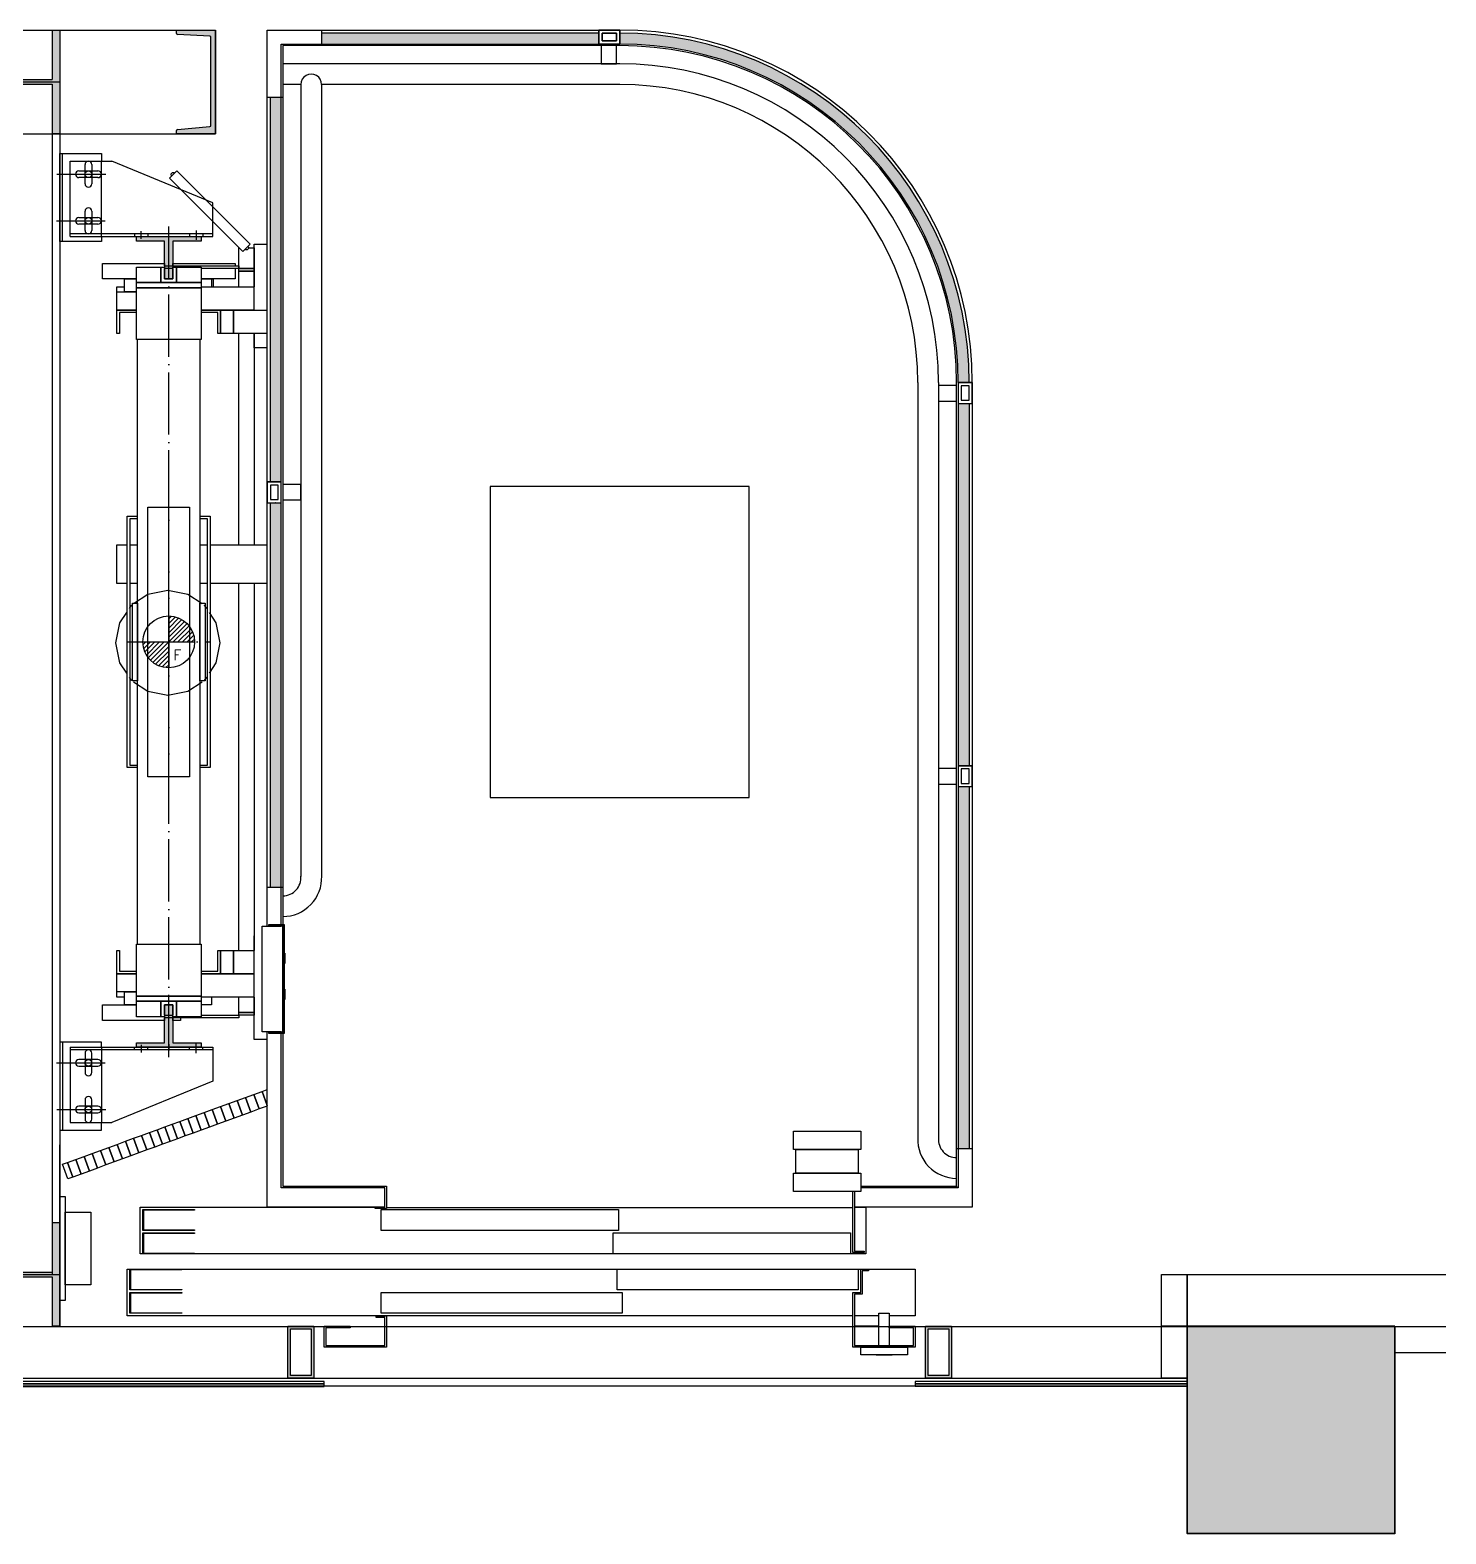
# Model space of a CAD drawing. Header units: millimetres. Extents: x 2944 to 8492, y 1597 to 4792.
# Drawn here: x 5760 to 8492, y 1597 to 4498 of the extents above; entities that cross this region are included whole.
import ezdxf

# ---------------------------------------------------------------- set-up
doc = ezdxf.new("R2010")
doc.units = ezdxf.units.MM
doc.linetypes.add('ACAD_ISO04W100', pattern=[30, 24, -3, 0, -3])
for name, color, linetype in [('axes', 40, 'Continuous'), ('hatch', 7, 'Continuous'), ('WALL', 7, 'Continuous')]:
    doc.layers.add(name, color=color, linetype=linetype)
doc.styles.add('LD', font='romans.shx')

msp = doc.modelspace()

# ---------------------------------------------------------------- hatches: boundary and pattern name
h = msp.add_hatch(color=0)
h.paths.add_polyline_path([(5392.9, 4491.6), (5392.9, 4498), (5317.9, 4498), (5317.9, 4298), (5392.9, 4298), (5392.9, 4304.4, 0.361597), (5391.2, 4306.5), (5328.3, 4312.3, -0.387672), (5326.4, 4314.4), (5326.4, 4484.2, -0.39905), (5328.4, 4486.3), (5391, 4489.5, 0.384042)])
h.paths.add_polyline_path([(6117.9, 4498), (6042.9, 4498), (6042.9, 4491.6, 0.384042), (6044.8, 4489.5), (6107.4, 4486.3, -0.39905), (6109.4, 4484.2), (6109.4, 4314.4, -0.387672), (6107.5, 4312.3), (6044.6, 4306.5, 0.361597), (6042.9, 4304.4), (6042.9, 4298), (6117.9, 4298)])
h = msp.add_hatch(color=0)
h.paths.add_polyline_path([(5632.9, 4393.5), (5802.9, 4393.5), (5802.9, 4298), (5817.9, 4298), (5817.9, 4398), (5617.9, 4398), (5617.9, 4298), (5632.9, 4298)])
h.paths.add_polyline_path([(5617.9, 4398), (5817.9, 4398), (5817.9, 4498), (5802.9, 4498), (5802.9, 4402.5), (5632.9, 4402.5), (5632.9, 4498), (5617.9, 4498)])
for points in [[(6857.9, 4471), (6857.9, 4492.1), (6322.9, 4492.1), (6322.9, 4471)], [(7572, 3818, 0.414214), (6897.9, 4492.1), (6897.9, 4471, -0.414214), (7550.9, 3818)], [(6244.9, 3626.4), (6244.9, 3958), (6244.9, 4368), (6223.8, 4368), (6223.8, 3626.4)], [(7572, 3079), (7572, 3778), (7550.9, 3778), (7550.9, 3079)], [(6244.9, 2845), (6244.9, 3586.4), (6223.8, 3586.4), (6223.8, 2845)], [(7572, 2340), (7572, 3039), (7550.9, 3039), (7550.9, 2340)]]:
    msp.add_hatch(color=0).paths.add_polyline_path(points)
h = msp.add_hatch(color=0)
h.paths.add_polyline_path([(6027.9, 4100), (5965.4, 4100), (5965.4, 4091), (6019.9, 4091), (6019.9, 4043), (6027.9, 4043)])
h.paths.add_polyline_path([(6027.9, 4100), (6027.9, 4093.9), (6027.9, 4043), (6035.9, 4043), (6035.9, 4091), (6090.4, 4091), (6090.4, 4100)])
h.paths.add_polyline_path([(6027.9, 4043), (6019.9, 4043), (6019.9, 4041), (6019.9, 4038), (6027.9, 4038)])
h.paths.add_polyline_path([(6035.9, 4041), (6035.9, 4043), (6027.9, 4043), (6027.9, 4038), (6035.9, 4038)])
h.paths.add_polyline_path([(6035.9, 4038), (6027.9, 4038), (6027.9, 4018), (6035.9, 4018)])
h.paths.add_polyline_path([(6027.9, 4038), (6019.9, 4038), (6019.9, 4018), (6027.9, 4018)])
h = msp.add_hatch(color=0)
h.paths.add_polyline_path([(6035.9, 2618), (6027.9, 2618), (6027.9, 2598), (6035.9, 2598)])
h.paths.add_polyline_path([(6027.9, 2618), (6019.9, 2618), (6019.9, 2598), (6027.9, 2598)])
h.paths.add_polyline_path([(6027.9, 2598), (6019.9, 2598), (6019.9, 2595), (6019.9, 2593), (6027.9, 2593)])
h.paths.add_polyline_path([(6035.9, 2595), (6035.9, 2598), (6027.9, 2598), (6027.9, 2593), (6035.9, 2593)])
h.paths.add_polyline_path([(6027.9, 2593), (6019.9, 2593), (6019.9, 2545), (5965.4, 2545), (5965.4, 2536), (6027.9, 2536), (6027.9, 2542.2)])
h.paths.add_polyline_path([(6035.9, 2593), (6027.9, 2593), (6027.9, 2536), (6090.4, 2536), (6090.4, 2545), (6035.9, 2545)])
h = msp.add_hatch(color=0)
h.paths.add_polyline_path([(5632.9, 2093.5), (5802.9, 2093.5), (5802.9, 1998), (5817.9, 1998), (5817.9, 2098), (5617.9, 2098), (5617.9, 1998), (5632.9, 1998)])
h.paths.add_polyline_path([(5617.9, 2098), (5817.9, 2098), (5817.9, 2198), (5802.9, 2198), (5802.9, 2102.5), (5632.9, 2102.5), (5632.9, 2198), (5617.9, 2198)])
h = msp.add_hatch(color=0)
h.paths.add_polyline_path([(6307.9, 1998), (6257.9, 1998), (6257.9, 1898), (6307.9, 1898)])
h.paths.add_polyline_path([(6262.9, 1993), (6302.9, 1993), (6302.9, 1903), (6262.9, 1903)], flags=16)
h = msp.add_hatch(color=0)
h.paths.add_polyline_path([(7537.9, 1998), (7487.9, 1998), (7487.9, 1898), (7537.9, 1898)])
h.paths.add_polyline_path([(7492.9, 1993), (7532.9, 1993), (7532.9, 1903), (7492.9, 1903)], flags=16)
at = {"layer": 'hatch', "linetype": 'Continuous', "lineweight": 20}
msp.add_hatch(color=254, dxfattribs=at).paths.add_polyline_path([(7993.1, 1597.5), (7993.1, 1997.5), (8393.1, 1997.5), (8393.1, 1597.5)])

# ---------------------------------------------------------------- linework, layer by layer
at = {"color": 0}
for p, q in [((5317.9, 4498), (6117.9, 4498)), ((5802.9, 4498), (5802.9, 4402.5)), ((5802.9, 4498), (5817.9, 4498)), ((5817.9, 4498), (5817.9, 4298)), ((6042.9, 4491.6), (6042.9, 4498)), ((6042.9, 4498), (6117.9, 4498)), ((6117.9, 4298), (6117.9, 4498)), ((6117.9, 4498), (6117.9, 4298)), ((6217.9, 3913), (6217.9, 4498)), ((6217.9, 4498), (6897.9, 4498)), ((6322.9, 4498), (6322.9, 4471)), ((6857.9, 4471), (6857.9, 4498)), ((6897.9, 4498), (6857.9, 4498)), ((6857.9, 4498), (6857.9, 4471)), ((6857.9, 4498), (6897.9, 4498)), ((6857.9, 4471), (6857.9, 4498)), ((6897.9, 4471), (6897.9, 4498)), ((6897.9, 4471), (6897.9, 4498)), ((6897.9, 4498), (6897.9, 4471)), ((6107.4, 4486.3), (6045, 4489.5)), ((6109.4, 4314.4), (6109.4, 4484.2)), ((6244.9, 3913), (6244.9, 4471)), ((6244.9, 4471), (6897.9, 4471)), ((6247.9, 4468), (6247.9, 3913)), ((6897.9, 4468), (6247.9, 4468)), ((6857.9, 4492.1), (6322.9, 4492.1)), ((6857.9, 4471), (6897.9, 4471)), ((6897.9, 4471), (6857.9, 4471)), ((6891.8, 4468), (6861.8, 4468)), ((6861.8, 4468), (6861.8, 4433)), ((6891.9, 4492), (6863.9, 4492)), ((6863.9, 4492), (6863.9, 4477)), ((6863.9, 4492), (6891.9, 4492)), ((6863.9, 4477), (6863.9, 4492)), ((6863.9, 4477), (6891.9, 4477)), ((6891.9, 4477), (6863.9, 4477)), ((6891.8, 4433), (6891.8, 4468)), ((6891.9, 4477), (6891.9, 4492)), ((6891.9, 4492), (6891.9, 4477)), ((6897.9, 4433), (6247.9, 4433)), ((6861.8, 4433), (6891.8, 4433)), ((5617.9, 4398), (5817.9, 4398)), ((5632.9, 4402.5), (5802.9, 4402.5)), ((5632.9, 4393.5), (5802.9, 4393.5)), ((5802.9, 4393.5), (5802.9, 4298)), ((6282.9, 4393), (6247.9, 4393)), ((6282.9, 4393), (6282.9, 2865.4)), ((6897.9, 4393), (6322.9, 4393)), ((6322.9, 4393), (6322.9, 2866.3)), ((6247.9, 4368), (6217.9, 4368)), ((6223.8, 4368), (6223.8, 3626.4)), ((5317.9, 4298), (6117.9, 4298)), ((5802.9, 4298), (5802.9, 2098)), ((5817.9, 4298), (5802.9, 4298)), ((5817.9, 4298), (5817.9, 1998)), ((6042.9, 4298), (6042.9, 4304.4)), ((6117.9, 4298), (6042.9, 4298)), ((6045, 4306.5), (6107.5, 4312.3)), ((5817.9, 4260), (5897.9, 4260)), ((5817.9, 4090), (5817.9, 4260)), ((5822.9, 4090), (5822.9, 4260)), ((5837.9, 4100), (5837.9, 4245)), ((5837.9, 4245), (5917.9, 4245)), ((5866.4, 4201.5), (5866.4, 4238.5)), ((5879.4, 4238.5), (5879.4, 4201.5)), ((5897.9, 4260), (5897.9, 4245)), ((5897.9, 4100), (5897.9, 4245)), ((6112.9, 4165), (5917.9, 4245)), ((5854.4, 4226.5), (5891.4, 4226.5)), ((5891.4, 4213.5), (5854.4, 4213.5)), ((6029.4, 4212.4), (6043.6, 4226.5)), ((6034.8, 4207), (6029.4, 4212.4)), ((6032.5, 4219.5), (6032.8, 4221)), ((6032.8, 4217.9), (6032.5, 4219.5)), ((6032.8, 4221), (6033.7, 4222.3)), ((6033.7, 4216.6), (6032.8, 4217.9)), ((6033.7, 4222.3), (6034.9, 4223.1)), ((6050.1, 4191.7), (6034.8, 4207)), ((6034.9, 4223.1), (6036.5, 4223.5)), ((6036.5, 4223.5), (6038, 4223.1)), ((6038, 4223.1), (6039.3, 4222.3)), ((6043.6, 4226.5), (6048.9, 4221.1)), ((6048.9, 4221.1), (6064.3, 4205.8)), ((6064.3, 4205.8), (6087.2, 4182.9)), ((6073.1, 4168.7), (6050.1, 4191.7)), ((6087.2, 4182.9), (6114.3, 4155.8)), ((5866.4, 4111.5), (5866.4, 4148.5)), ((5879.4, 4148.5), (5879.4, 4111.5)), ((6100.1, 4141.7), (6073.1, 4168.7)), ((6112.9, 4100), (6112.9, 4165)), ((6114.3, 4155.8), (6141.3, 4128.8)), ((5854.4, 4136.5), (5891.4, 4136.5)), ((5891.4, 4123.5), (5854.4, 4123.5)), ((6127.2, 4114.6), (6100.1, 4141.7)), ((6141.3, 4128.8), (6164.3, 4105.8)), ((5897.9, 4090), (5817.9, 4090)), ((6112.9, 4105), (5837.9, 4105)), ((5837.9, 4100), (6112.9, 4100)), ((5897.9, 4100), (5897.9, 4090)), ((5962.1, 4105), (5962.1, 4100)), ((5965.4, 4100), (6090.4, 4100)), ((5965.4, 4091), (5965.4, 4100)), ((6019.9, 4091), (5965.4, 4091)), ((5987.7, 4105), (5987.7, 4100)), ((6019.9, 4043), (6019.9, 4091)), ((6027.9, 4093.9), (6027.9, 4106.2)), ((6035.9, 4091), (6035.9, 4043)), ((6090.4, 4091), (6035.9, 4091)), ((6068.1, 4105), (6068.1, 4100)), ((6090.4, 4100), (6090.4, 4091)), ((6093.7, 4105), (6093.7, 4100)), ((6150.1, 4091.7), (6127.2, 4114.6)), ((6165.4, 4076.3), (6150.1, 4091.7)), ((6164.3, 4105.8), (6179.6, 4090.5)), ((6179.6, 4090.5), (6185, 4085.1)), ((6162.9, 4078), (6163.8, 4078)), ((6162.9, 4038), (6162.9, 4078)), ((6170.8, 4071), (6165.4, 4076.3)), ((6185, 4085.1), (6170.8, 4071)), ((6176.4, 4074.3), (6175.1, 4075.2)), ((6177.9, 4074), (6176.4, 4074.3)), ((6179.4, 4074.3), (6177.9, 4074)), ((6180.7, 4075.2), (6179.4, 4074.3)), ((6180.7, 4080.9), (6181.6, 4079.6)), ((6181.6, 4076.5), (6180.7, 4075.2)), ((6181.6, 4079.6), (6181.9, 4078)), ((6181.9, 4078), (6181.6, 4076.5)), ((6181.9, 4078), (6183.6, 4078)), ((6183.6, 4078), (6188.5, 4078)), ((6188.5, 4078), (6191.8, 4078)), ((6191.8, 4078), (6192.9, 4078)), ((6192.9, 3958), (6192.9, 4085)), ((6192.9, 4085), (6217.9, 4085)), ((6192.9, 4078), (6192.9, 4038)), ((5899.9, 4018), (5899.9, 4048)), ((5899.9, 4048), (5904.5, 4048)), ((5904.5, 4048), (5917.5, 4048)), ((5917.5, 4048), (5936.9, 4048)), ((5936.9, 4048), (5959.9, 4048)), ((5959.9, 4048), (5982.9, 4048)), ((5965.4, 4011), (5965.4, 4041)), ((5965.4, 4041), (6012.9, 4041)), ((5982.9, 4048), (6002.3, 4048)), ((6002.3, 4048), (6015.3, 4048)), ((6012.9, 4041), (6019.9, 4041)), ((6012.9, 4011), (6012.9, 4041)), ((6012.9, 4041), (6012.9, 4011)), ((6015.3, 4048), (6019.9, 4048)), ((6019.9, 4048), (6019.9, 4041)), ((6019.9, 4043), (6162.9, 4043)), ((6019.9, 4041), (6019.9, 4018)), ((6019.9, 4018), (6019.9, 4038)), ((6035.9, 4038), (6019.9, 4038)), ((6035.9, 4043), (6035.9, 4048)), ((6035.9, 4048), (6040.5, 4048)), ((6035.9, 4043), (6035.9, 4041)), ((6035.9, 4041), (6042.9, 4041)), ((6035.9, 4018), (6035.9, 4041)), ((6035.9, 4038), (6035.9, 4018)), ((6040.5, 4048), (6053.5, 4048)), ((6042.9, 4041), (6042.9, 4011)), ((6042.9, 4011), (6042.9, 4041)), ((6042.9, 4041), (6090.4, 4041)), ((6053.5, 4048), (6072.9, 4048)), ((6072.9, 4048), (6095.9, 4048)), ((6090.4, 4041), (6090.4, 4011)), ((6162.9, 4038), (6090.4, 4038)), ((6095.9, 4048), (6118.9, 4048)), ((6118.9, 4048), (6138.3, 4048)), ((6138.3, 4048), (6151.3, 4048)), ((6151.3, 4048), (6155.9, 4048)), ((6155.9, 4048), (6155.9, 4043)), ((6155.9, 4038), (6155.9, 4018)), ((6162.9, 4043), (6162.9, 4038)), ((6162.9, 4033), (6162.9, 4038)), ((6162.9, 4038), (6192.9, 4038)), ((6164, 4038), (6162.9, 4038)), ((6192.9, 4033), (6162.9, 4033)), ((6162.9, 4003), (6162.9, 4033)), ((6162.9, 4033), (6164, 4033)), ((6167.3, 4038), (6164, 4038)), ((6164, 4033), (6167.3, 4033)), ((6172.2, 4038), (6167.3, 4038)), ((6167.3, 4033), (6172.2, 4033)), ((6177.9, 4038), (6172.2, 4038)), ((6172.2, 4033), (6177.9, 4033)), ((6183.6, 4038), (6177.9, 4038)), ((6177.9, 4033), (6183.6, 4033)), ((6188.5, 4038), (6183.6, 4038)), ((6183.6, 4033), (6188.5, 4033)), ((6191.8, 4038), (6188.5, 4038)), ((6188.5, 4033), (6191.8, 4033)), ((6192.9, 4038), (6191.8, 4038)), ((6191.8, 4033), (6192.9, 4033)), ((6192.9, 4038), (6192.9, 4033)), ((6192.9, 4033), (6192.9, 4003)), ((5904.5, 4018), (5899.9, 4018)), ((5917.5, 4018), (5904.5, 4018)), ((5936.9, 4018), (5917.5, 4018)), ((5927.9, 3993), (5927.9, 4003)), ((5927.9, 4003), (5942.4, 4003)), ((5959.9, 4018), (5936.9, 4018)), ((5942.4, 3993), (5942.4, 4018)), ((5942.4, 4018), (5944.5, 4018)), ((5944.5, 4018), (5950.5, 4018)), ((5950.5, 4018), (5959.4, 4018)), ((5959.4, 4018), (5965.4, 4018)), ((5965.4, 4018), (5959.9, 4018)), ((6012.9, 4011), (5965.4, 4011)), ((5965.4, 4001), (5965.4, 4011)), ((5965.4, 4011), (6090.4, 4011)), ((6042.9, 4011), (6012.9, 4011)), ((6035.9, 4018), (6019.9, 4018)), ((6019.9, 4018), (6035.9, 4018)), ((6090.4, 4011), (6042.9, 4011)), ((6095.9, 4018), (6090.4, 4018)), ((6090.4, 4018), (6110.4, 4018)), ((6090.4, 4011), (6090.4, 4001)), ((6090.4, 4003), (6192.9, 4003)), ((6118.9, 4018), (6095.9, 4018)), ((6110.4, 4018), (6111.3, 4018)), ((6110.4, 4018), (6110.4, 4003)), ((6111.3, 4018), (6113.4, 4018)), ((6113.4, 4018), (6113.4, 4003)), ((6138.3, 4018), (6118.9, 4018)), ((6151.3, 4018), (6138.3, 4018)), ((6155.9, 4018), (6151.3, 4018)), ((5927.9, 3958), (5927.9, 3993)), ((5927.9, 3993), (5965.4, 3993)), ((5944.5, 3993), (5942.4, 3993)), ((5950.5, 3993), (5944.5, 3993)), ((5959.4, 3993), (5950.5, 3993)), ((5965.4, 3993), (5959.4, 3993)), ((6090.4, 4001), (5965.4, 4001)), ((5965.4, 3901), (5965.4, 4001)), ((5965.4, 4001), (6090.4, 4001)), ((6090.4, 4001), (6090.4, 3901)), ((5927.9, 3958), (5965.4, 3958)), ((5927.9, 3913), (5927.9, 3958)), ((5965.4, 3958), (5927.9, 3958)), ((5965.4, 3953), (5932.9, 3953)), ((5932.9, 3953), (5932.9, 3913)), ((6090.4, 3958), (6127.9, 3958)), ((6192.9, 3958), (6090.4, 3958)), ((6122.9, 3953), (6090.4, 3953)), ((6122.9, 3913), (6122.9, 3953)), ((6127.9, 3958), (6127.9, 3913)), ((6127.9, 3913), (6127.9, 3958)), ((6127.9, 3958), (6152.9, 3958)), ((6152.9, 3958), (6152.9, 3913)), ((6152.9, 3913), (6152.9, 3958)), ((6152.9, 3958), (6217.9, 3958)), ((6244.9, 2845), (6244.9, 3958)), ((5932.9, 3913), (5927.9, 3913)), ((6090.4, 3901), (5965.4, 3901)), ((5967.9, 2735), (5967.9, 3901)), ((6087.9, 3901), (6087.9, 2735)), ((6127.9, 3913), (6122.9, 3913)), ((6152.9, 3913), (6127.9, 3913)), ((6217.9, 3913), (6152.9, 3913)), ((6162.9, 3505.5), (6162.9, 3913)), ((6192.9, 3885), (6192.9, 3913)), ((6192.9, 3913), (6192.9, 3505.5)), ((6217.9, 2770), (6217.9, 3913)), ((6244.9, 2773), (6244.9, 3913)), ((6247.9, 3913), (6247.9, 2723)), ((6217.9, 3885), (6192.9, 3885)), ((7472.9, 3818), (7472.9, 2355.3)), ((7512.9, 3818), (7512.9, 2356.3)), ((7547.9, 3812.6), (7512.9, 3812.6)), ((7512.9, 3812.6), (7512.9, 3782.6)), ((7547.9, 2268), (7547.9, 3818)), ((7547.9, 3782.6), (7547.9, 3812.6)), ((7550.9, 3818), (7550.9, 2265)), ((7550.9, 3818), (7577.9, 3818)), ((7577.9, 3818), (7550.9, 3818)), ((7550.9, 3818), (7550.9, 3778)), ((7571.9, 3812), (7556.9, 3812)), ((7556.9, 3812), (7556.9, 3784)), ((7571.9, 3784), (7571.9, 3812)), ((7577.9, 3818), (7577.9, 2228)), ((7577.9, 3778), (7577.9, 3818)), ((7512.9, 3782.6), (7547.9, 3782.6)), ((7550.9, 3778), (7577.9, 3778)), ((7550.9, 3778), (7577.9, 3778)), ((7556.9, 3784), (7571.9, 3784)), ((7572, 3778), (7572, 3079)), ((6217.9, 3626.4), (6244.9, 3626.4)), ((6244.9, 3626.4), (6217.9, 3626.4)), ((6217.9, 3626.4), (6217.9, 3586.4)), ((6244.9, 3586.4), (6244.9, 3626.4)), ((6238.9, 3620.4), (6223.9, 3620.4)), ((6223.9, 3620.4), (6223.9, 3592.4)), ((6238.9, 3592.4), (6238.9, 3620.4)), ((6282.9, 3621.8), (6247.9, 3621.8)), ((6247.9, 3621.8), (6247.9, 3591.8)), ((6282.9, 3591.8), (6282.9, 3621.8)), ((6647.9, 3618), (6647.9, 3018)), ((7147.9, 3618), (6647.9, 3618)), ((7147.9, 3018), (7147.9, 3618)), ((5987.9, 3558.2), (5987.9, 3578)), ((5987.9, 3578), (6067.9, 3578)), ((6067.9, 3578), (6067.9, 3558.2)), ((6217.9, 3586.4), (6244.9, 3586.4)), ((6223.8, 3586.4), (6223.8, 2845)), ((6223.9, 3592.4), (6238.9, 3592.4)), ((6225.1, 3586.3), (6225, 3586.4)), ((6233.6, 3586.3), (6233.5, 3586.4)), ((6242, 3586.3), (6242, 3586.4)), ((6247.9, 3591.8), (6282.9, 3591.8)), ((5947.9, 3560.5), (5967.9, 3560.5)), ((5947.9, 3075.5), (5947.9, 3560.5)), ((5967.9, 3555.5), (5952.9, 3555.5)), ((5952.9, 3555.5), (5952.9, 3080.5)), ((5987.9, 3501.9), (5987.9, 3558.2)), ((6067.9, 3558.2), (6067.9, 3501.9)), ((6087.9, 3560.5), (6107.9, 3560.5)), ((6102.9, 3555.5), (6087.9, 3555.5)), ((6102.9, 3080.5), (6102.9, 3555.5)), ((6107.9, 3560.5), (6107.9, 3075.5)), ((5927.9, 3430.5), (5927.9, 3505.5)), ((5927.9, 3505.5), (5947.9, 3505.5)), ((5952.9, 3505.5), (5967.9, 3505.5)), ((5987.9, 3417.5), (5987.9, 3501.9)), ((6067.9, 3501.9), (6067.9, 3417.5)), ((6087.9, 3505.5), (6102.9, 3505.5)), ((6107.9, 3505.5), (6217.9, 3505.5)), ((5947.9, 3430.5), (5927.9, 3430.5)), ((5967.9, 3430.5), (5952.9, 3430.5)), ((6102.9, 3430.5), (6087.9, 3430.5)), ((6217.9, 3430.5), (6107.9, 3430.5)), ((6162.9, 2723), (6162.9, 3430.5)), ((6192.9, 3430.5), (6192.9, 2723)), ((5987.6, 3409.4), (5960.2, 3391.1)), ((6026.3, 3417.1), (5987.6, 3409.4)), ((5987.9, 3318), (5987.9, 3417.5)), ((6064.9, 3409.4), (6026.3, 3417.1)), ((6092.3, 3391.1), (6064.9, 3409.4)), ((6067.9, 3417.5), (6067.9, 3318)), ((5946.3, 3374.7), (5932.9, 3354.8)), ((5954.8, 3387.5), (5951.3, 3382.2)), ((5956.3, 3388.5), (5954.8, 3387.5)), ((5957.9, 3393), (5967.9, 3393)), ((5957.9, 3243), (5957.9, 3393)), ((5967.9, 3393), (5967.9, 3243)), ((6027.9, 3368), (6027.9, 3268)), ((6027.9, 3362.2), (6033.4, 3367.7)), ((6027.9, 3353.4), (6040.8, 3366.3)), ((6087.9, 3393), (6097.9, 3393)), ((6087.9, 3243), (6087.9, 3393)), ((6097.7, 3387.5), (6096.3, 3388.5)), ((6101.3, 3382.2), (6097.7, 3387.5)), ((6097.9, 3393), (6097.9, 3243)), ((6119.6, 3354.8), (6106.3, 3374.7)), ((5932.9, 3354.8), (5925.3, 3316.1)), ((6027.9, 3344.5), (6047.4, 3364.1)), ((6027.9, 3335.7), (6053.3, 3361.1)), ((6027.9, 3326.9), (6058.6, 3357.5)), ((6027.9, 3318), (6063.3, 3353.4)), ((6036.7, 3318), (6067.4, 3348.7)), ((6045.6, 3318), (6071, 3343.4)), ((6054.4, 3318), (6073.9, 3337.6)), ((6127.3, 3316.1), (6119.6, 3354.8)), ((5925.3, 3316.1), (5932.9, 3277.5)), ((5977.9, 3318), (6077.9, 3318)), ((5978.2, 3312.5), (5983.7, 3318)), ((5979.6, 3305.1), (5992.5, 3318)), ((5981.9, 3298.5), (6001.4, 3318)), ((5984.8, 3292.6), (6010.2, 3318)), ((5987.9, 3218.5), (5987.9, 3318)), ((5988.4, 3287.4), (6019.1, 3318)), ((5992.5, 3282.7), (6027.9, 3318)), ((5997.2, 3278.5), (6027.9, 3309.2)), ((6063.3, 3318), (6076.2, 3331)), ((6067.9, 3318), (6067.9, 3218.5)), ((6072.1, 3318), (6077.6, 3323.5)), ((6119.6, 3277.5), (6127.3, 3316.1)), ((6002.5, 3275), (6027.9, 3300.4)), ((6008.4, 3272), (6027.9, 3291.5)), ((6015, 3269.7), (6027.9, 3282.7)), ((5932.9, 3277.5), (5946.3, 3257.6)), ((5951.3, 3250.1), (5954.8, 3244.7)), ((6022.4, 3268.3), (6027.9, 3273.8)), ((6097.7, 3244.7), (6101.3, 3250.1)), ((6106.3, 3257.6), (6119.6, 3277.5)), ((5954.8, 3244.7), (5956.3, 3243.8)), ((5967.9, 3243), (5957.9, 3243)), ((5960.2, 3241.1), (5987.6, 3222.8)), ((5987.6, 3222.8), (6026.3, 3215.1)), ((6026.3, 3215.1), (6064.9, 3222.8)), ((6064.9, 3222.8), (6092.3, 3241.1)), ((6097.9, 3243), (6087.9, 3243)), ((6096.3, 3243.8), (6097.7, 3244.7)), ((5987.9, 3134.2), (5987.9, 3218.5)), ((6067.9, 3218.5), (6067.9, 3134.2)), ((5987.9, 3077.8), (5987.9, 3134.2)), ((6067.9, 3134.2), (6067.9, 3077.8)), ((5967.9, 3075.5), (5947.9, 3075.5)), ((5952.9, 3080.5), (5967.9, 3080.5)), ((5987.9, 3058), (5987.9, 3077.8)), ((6067.9, 3077.8), (6067.9, 3058)), ((6087.9, 3080.5), (6102.9, 3080.5)), ((6107.9, 3075.5), (6087.9, 3075.5)), ((7550.9, 3079), (7577.9, 3079)), ((7577.9, 3079), (7550.9, 3079)), ((7550.9, 3079), (7550.9, 3039)), ((7577.9, 3079), (7550.9, 3079)), ((7550.9, 3079), (7550.9, 3039)), ((7577.9, 3039), (7577.9, 3079)), ((7577.9, 3039), (7577.9, 3079)), ((6067.9, 3058), (5987.9, 3058)), ((7547.9, 3073.6), (7512.9, 3073.6)), ((7512.9, 3073.6), (7512.9, 3043.6)), ((7547.9, 3043.6), (7547.9, 3073.6)), ((7571.9, 3073), (7556.9, 3073)), ((7556.9, 3073), (7556.9, 3045)), ((7571.9, 3073), (7556.9, 3073)), ((7556.9, 3073), (7556.9, 3045)), ((7571.9, 3045), (7571.9, 3073)), ((7571.9, 3045), (7571.9, 3073)), ((6647.9, 3018), (7147.9, 3018)), ((7512.9, 3043.6), (7547.9, 3043.6)), ((7550.9, 3039), (7577.9, 3039)), ((7550.9, 3039), (7577.9, 3039)), ((7556.9, 3045), (7571.9, 3045)), ((7556.9, 3045), (7571.9, 3045)), ((7572, 3039), (7572, 2340)), ((6217.9, 2845), (6247.9, 2845)), ((6207.9, 2566), (6207.9, 2770)), ((6207.9, 2770), (6244.9, 2770)), ((6220.9, 2773), (6250.9, 2773)), ((6220.9, 2770), (6220.9, 2773)), ((6247.9, 2770), (6220.9, 2770)), ((6247.9, 2566), (6247.9, 2770)), ((6250.9, 2773), (6250.9, 2563)), ((6250.9, 2613), (6250.9, 2773)), ((5965.4, 2635), (5965.4, 2735)), ((5965.4, 2735), (6090.4, 2735)), ((6090.4, 2735), (6090.4, 2635)), ((6192.9, 2723), (6192.9, 2751)), ((5927.9, 2678), (5927.9, 2723)), ((5927.9, 2723), (5932.9, 2723)), ((5932.9, 2723), (5932.9, 2683)), ((6122.9, 2683), (6122.9, 2723)), ((6122.9, 2723), (6127.9, 2723)), ((6127.9, 2723), (6127.9, 2678)), ((6127.9, 2678), (6127.9, 2723)), ((6127.9, 2723), (6152.9, 2723)), ((6152.9, 2723), (6152.9, 2678)), ((6152.9, 2678), (6152.9, 2723)), ((6152.9, 2723), (6192.9, 2723)), ((6192.9, 2551), (6192.9, 2723)), ((6250.9, 2717.7), (6251.9, 2717.7)), ((6250.9, 2717.7), (6251.9, 2717.7)), ((6251.9, 2697.7), (6250.9, 2697.7)), ((6251.9, 2697.7), (6250.9, 2697.7)), ((6251.9, 2717.7), (6251.9, 2716.9)), ((6251.9, 2717.7), (6251.9, 2716.9)), ((6251.9, 2716.9), (6251.9, 2714.7)), ((6251.9, 2716.9), (6251.9, 2714.7)), ((6251.9, 2714.7), (6251.9, 2711.5)), ((6251.9, 2714.7), (6251.9, 2711.5)), ((6251.9, 2711.5), (6251.9, 2707.7)), ((6251.9, 2711.1), (6251.9, 2710.3)), ((6251.9, 2710.3), (6251.9, 2708.2)), ((6251.9, 2708.2), (6251.9, 2704.9)), ((6251.9, 2707.7), (6251.9, 2703.8)), ((6251.9, 2704.9), (6251.9, 2701.1)), ((6251.9, 2703.8), (6251.9, 2700.6)), ((6251.9, 2700.6), (6251.9, 2698.4)), ((6251.9, 2700.6), (6251.9, 2698.4)), ((6251.9, 2698.4), (6251.9, 2697.7)), ((6251.9, 2698.4), (6251.9, 2697.7)), ((5965.4, 2678), (5927.9, 2678)), ((5927.9, 2643), (5927.9, 2678)), ((5927.9, 2678), (5965.4, 2678)), ((5932.9, 2683), (5965.4, 2683)), ((6090.4, 2683), (6122.9, 2683)), ((6127.9, 2678), (6090.4, 2678)), ((6090.4, 2678), (6192.9, 2678)), ((6152.9, 2678), (6127.9, 2678)), ((6192.9, 2678), (6152.9, 2678)), ((6247.9, 2678), (6247.9, 2268)), ((5927.9, 2633), (5927.9, 2643)), ((5965.4, 2643), (5927.9, 2643)), ((5942.4, 2643), (5944.5, 2643)), ((5942.4, 2618), (5942.4, 2643)), ((5944.5, 2643), (5950.5, 2643)), ((5950.5, 2643), (5959.4, 2643)), ((5959.4, 2643), (5965.4, 2643)), ((6250.9, 2648), (6251.9, 2648)), ((6251.9, 2648), (6251.9, 2647.3)), ((6251.9, 2647.3), (6251.9, 2645.1)), ((6251.9, 2645.1), (6251.9, 2641.9)), ((6251.9, 2641.9), (6251.9, 2638)), ((5899.9, 2618), (5904.5, 2618)), ((5899.9, 2588), (5899.9, 2618)), ((5904.5, 2618), (5917.5, 2618)), ((5917.5, 2618), (5936.9, 2618)), ((5942.4, 2633), (5927.9, 2633)), ((5936.9, 2618), (5959.9, 2618)), ((5944.5, 2618), (5942.4, 2618)), ((5950.5, 2618), (5944.5, 2618)), ((5959.4, 2618), (5950.5, 2618)), ((5965.4, 2618), (5959.4, 2618)), ((5959.9, 2618), (5965.4, 2618)), ((5965.4, 2625), (5965.4, 2635)), ((5965.4, 2635), (6090.4, 2635)), ((6090.4, 2635), (5965.4, 2635)), ((5965.4, 2595), (5965.4, 2625)), ((5965.4, 2625), (6012.9, 2625)), ((6090.4, 2625), (5965.4, 2625)), ((6012.9, 2625), (6042.9, 2625)), ((6012.9, 2595), (6012.9, 2625)), ((6012.9, 2625), (6012.9, 2595)), ((6019.9, 2598), (6019.9, 2618)), ((6019.9, 2618), (6035.9, 2618)), ((6035.9, 2618), (6019.9, 2618)), ((6019.9, 2618), (6019.9, 2595)), ((6035.9, 2618), (6035.9, 2598)), ((6035.9, 2595), (6035.9, 2618)), ((6042.9, 2625), (6042.9, 2595)), ((6042.9, 2595), (6042.9, 2625)), ((6042.9, 2625), (6090.4, 2625)), ((6090.4, 2635), (6090.4, 2625)), ((6192.9, 2633), (6090.4, 2633)), ((6090.4, 2625), (6090.4, 2595)), ((6110.4, 2618), (6090.4, 2618)), ((6110.4, 2633), (6110.4, 2618)), ((6162.9, 2603), (6162.9, 2633)), ((6192.9, 2633), (6192.9, 2603)), ((6251.9, 2628), (6250.9, 2628)), ((6251.9, 2638), (6251.9, 2634.2)), ((6251.9, 2634.2), (6251.9, 2631)), ((6251.9, 2631), (6251.9, 2628.8)), ((6251.9, 2628.8), (6251.9, 2628)), ((5904.5, 2588), (5899.9, 2588)), ((5917.5, 2588), (5904.5, 2588)), ((5936.9, 2588), (5917.5, 2588)), ((5959.9, 2588), (5936.9, 2588)), ((5982.9, 2588), (5959.9, 2588)), ((6012.9, 2595), (5965.4, 2595)), ((6002.3, 2588), (5982.9, 2588)), ((6015.3, 2588), (6002.3, 2588)), ((6019.9, 2595), (6012.9, 2595)), ((6019.9, 2588), (6015.3, 2588)), ((6019.9, 2598), (6035.9, 2598)), ((6019.9, 2595), (6019.9, 2588)), ((6019.9, 2545), (6019.9, 2593)), ((6162.9, 2593), (6019.9, 2593)), ((6035.9, 2593), (6035.9, 2595)), ((6042.9, 2595), (6035.9, 2595)), ((6035.9, 2593), (6035.9, 2545)), ((6035.9, 2588), (6035.9, 2593)), ((6050.9, 2588), (6035.9, 2588)), ((6090.4, 2595), (6042.9, 2595)), ((6050.9, 2593), (6050.9, 2588)), ((6090.4, 2598), (6162.9, 2598)), ((6162.9, 2598), (6162.9, 2603)), ((6162.9, 2603), (6192.9, 2603)), ((6164, 2603), (6162.9, 2603)), ((6192.9, 2598), (6162.9, 2598)), ((6162.9, 2598), (6162.9, 2593)), ((6167.3, 2603), (6164, 2603)), ((6172.2, 2603), (6167.3, 2603)), ((6177.9, 2603), (6172.2, 2603)), ((6183.6, 2603), (6177.9, 2603)), ((6188.5, 2603), (6183.6, 2603)), ((6191.8, 2603), (6188.5, 2603)), ((6192.9, 2603), (6191.8, 2603)), ((6192.9, 2603), (6192.9, 2598)), ((6244.9, 2566), (6207.9, 2566)), ((6217.9, 2228), (6217.9, 2566)), ((6220.9, 2566), (6247.9, 2566)), ((6220.9, 2563), (6220.9, 2566)), ((6250.9, 2563), (6220.9, 2563)), ((6244.9, 2265), (6244.9, 2563)), ((5897.9, 2546), (5817.9, 2546)), ((5817.9, 2546), (5817.9, 2376)), ((5822.9, 2546), (5822.9, 2376)), ((5837.9, 2536), (5837.9, 2391)), ((5837.9, 2536), (6112.9, 2536)), ((6112.9, 2531), (5837.9, 2531)), ((5866.4, 2524.5), (5866.4, 2487.5)), ((5879.4, 2487.5), (5879.4, 2524.5)), ((5897.9, 2536), (5897.9, 2546)), ((5897.9, 2536), (5897.9, 2391)), ((5962.1, 2531), (5962.1, 2536)), ((5965.4, 2536), (5965.4, 2545)), ((5965.4, 2545), (6019.9, 2545)), ((6090.4, 2536), (5965.4, 2536)), ((5987.7, 2531), (5987.7, 2536)), ((6027.9, 2542.2), (6027.9, 2529.9)), ((6035.9, 2545), (6090.4, 2545)), ((6068.1, 2531), (6068.1, 2536)), ((6090.4, 2545), (6090.4, 2536)), ((6093.7, 2531), (6093.7, 2536)), ((6112.9, 2536), (6112.9, 2471)), ((6217.9, 2551), (6192.9, 2551)), ((5891.4, 2512.5), (5854.4, 2512.5)), ((5854.4, 2499.5), (5891.4, 2499.5)), ((6112.9, 2471), (5917.9, 2391)), ((6159.8, 2433.5), (6175.8, 2439.4)), ((6175.8, 2439.4), (6191.9, 2445.2)), ((6175.8, 2439.4), (6186.1, 2411.2)), ((6186.1, 2411.2), (6175.8, 2439.4)), ((6191.9, 2445.2), (6207.9, 2451.1)), ((6191.9, 2445.2), (6202.2, 2417.1)), ((6202.2, 2417.1), (6191.9, 2445.2)), ((6207.9, 2451.1), (6217.9, 2454.8)), ((6207.9, 2451.1), (6217.9, 2423.7)), ((6217.9, 2423.7), (6207.9, 2451.1)), ((5891.4, 2422.5), (5854.4, 2422.5)), ((5854.4, 2409.5), (5891.4, 2409.5)), ((5866.4, 2434.5), (5866.4, 2397.5)), ((5879.4, 2397.5), (5879.4, 2434.5)), ((6080.3, 2404.4), (6096, 2410.2)), ((6096, 2410.2), (6111.9, 2416)), ((6096, 2410.2), (6106.3, 2382)), ((6106.3, 2382), (6096, 2410.2)), ((6111.9, 2416), (6127.8, 2421.8)), ((6111.9, 2416), (6122.2, 2387.8)), ((6122.2, 2387.8), (6111.9, 2416)), ((6127.8, 2421.8), (6143.8, 2427.7)), ((6127.8, 2421.8), (6138.1, 2393.6)), ((6138.1, 2393.6), (6127.8, 2421.8)), ((6143.8, 2427.7), (6159.8, 2433.5)), ((6143.8, 2427.7), (6154.1, 2399.5)), ((6154.1, 2399.5), (6143.8, 2427.7)), ((6159.8, 2433.5), (6170.1, 2405.3)), ((6170.1, 2405.3), (6159.8, 2433.5)), ((6186.1, 2411.2), (6170.1, 2405.3)), ((6202.2, 2417.1), (6186.1, 2411.2)), ((6217.9, 2422.8), (6202.2, 2417.1)), ((5837.9, 2391), (5917.9, 2391)), ((5897.9, 2376), (5897.9, 2391)), ((6005.6, 2377.1), (6020.2, 2382.5)), ((6020.2, 2382.5), (6034.7, 2387.8)), ((6020.2, 2382.5), (6030.5, 2354.3)), ((6030.5, 2354.3), (6020.2, 2382.5)), ((6034.7, 2387.8), (6049.6, 2393.2)), ((6034.7, 2387.8), (6045, 2359.6)), ((6045, 2359.6), (6034.7, 2387.8)), ((6049.6, 2393.2), (6064.8, 2398.8)), ((6049.6, 2393.2), (6059.9, 2365)), ((6059.9, 2365), (6049.6, 2393.2)), ((6064.8, 2398.8), (6080.3, 2404.4)), ((6064.8, 2398.8), (6075.1, 2370.6)), ((6075.1, 2370.6), (6064.8, 2398.8)), ((6080.3, 2404.4), (6090.6, 2376.3)), ((6090.6, 2376.3), (6080.3, 2404.4)), ((6106.3, 2382), (6090.6, 2376.3)), ((6122.2, 2387.8), (6106.3, 2382)), ((6138.1, 2393.6), (6122.2, 2387.8)), ((6154.1, 2399.5), (6138.1, 2393.6)), ((6170.1, 2405.3), (6154.1, 2399.5)), ((5817.9, 2376), (5897.9, 2376)), ((5928.5, 2348.9), (5944.3, 2354.7)), ((5944.3, 2354.7), (5960, 2360.5)), ((5944.3, 2354.7), (5954.6, 2326.6)), ((5954.6, 2326.6), (5944.3, 2354.7)), ((5960, 2360.5), (5975.5, 2366.2)), ((5960, 2360.5), (5970.3, 2332.3)), ((5970.3, 2332.3), (5960, 2360.5)), ((5975.5, 2366.2), (5990.7, 2371.7)), ((5975.5, 2366.2), (5985.8, 2338)), ((5985.8, 2338), (5975.5, 2366.2)), ((5990.7, 2371.7), (6005.6, 2377.1)), ((5990.7, 2371.7), (6001, 2343.5)), ((6001, 2343.5), (5990.7, 2371.7)), ((6005.6, 2377.1), (6015.9, 2349)), ((6015.9, 2349), (6005.6, 2377.1)), ((6030.5, 2354.3), (6015.9, 2349)), ((6045, 2359.6), (6030.5, 2354.3)), ((6059.9, 2365), (6045, 2359.6)), ((6075.1, 2370.6), (6059.9, 2365)), ((6090.6, 2376.3), (6075.1, 2370.6)), ((7232.9, 2374), (7237.8, 2374)), ((7232.9, 2339), (7232.9, 2374)), ((7237.8, 2374), (7251.9, 2374)), ((7251.9, 2374), (7273, 2374)), ((7273, 2374), (7297.9, 2374)), ((7297.9, 2374), (7322.8, 2374)), ((7322.8, 2374), (7343.9, 2374)), ((7343.9, 2374), (7358, 2374)), ((7358, 2374), (7362.9, 2374)), ((7362.9, 2374), (7362.9, 2339)), ((5817.9, 2248), (5817.9, 2348)), ((5848.5, 2319.7), (5864.5, 2325.6)), ((5864.5, 2325.6), (5880.5, 2331.4)), ((5864.5, 2325.6), (5874.8, 2297.4)), ((5874.8, 2297.4), (5864.5, 2325.6)), ((5880.5, 2331.4), (5896.5, 2337.3)), ((5880.5, 2331.4), (5890.8, 2303.2)), ((5890.8, 2303.2), (5880.5, 2331.4)), ((5896.5, 2337.3), (5912.5, 2343.1)), ((5896.5, 2337.3), (5906.8, 2309.1)), ((5906.8, 2309.1), (5896.5, 2337.3)), ((5912.5, 2343.1), (5928.5, 2348.9)), ((5912.5, 2343.1), (5922.8, 2314.9)), ((5922.8, 2314.9), (5912.5, 2343.1)), ((5938.8, 2320.8), (5922.8, 2314.9)), ((5928.5, 2348.9), (5938.8, 2320.8)), ((5938.8, 2320.8), (5928.5, 2348.9)), ((5954.6, 2326.6), (5938.8, 2320.8)), ((5970.3, 2332.3), (5954.6, 2326.6)), ((5985.8, 2338), (5970.3, 2332.3)), ((6001, 2343.5), (5985.8, 2338)), ((6015.9, 2349), (6001, 2343.5)), ((7237.8, 2339), (7232.9, 2339)), ((7251.9, 2339), (7237.8, 2339)), ((7237.9, 2339), (7242.5, 2339)), ((7237.9, 2293), (7237.9, 2339)), ((7242.5, 2339), (7255.5, 2339)), ((7273, 2339), (7251.9, 2339)), ((7255.5, 2339), (7274.9, 2339)), ((7297.9, 2339), (7273, 2339)), ((7274.9, 2339), (7297.9, 2339)), ((7297.9, 2339), (7320.9, 2339)), ((7322.8, 2339), (7297.9, 2339)), ((7320.9, 2339), (7340.3, 2339)), ((7343.9, 2339), (7322.8, 2339)), ((7340.3, 2339), (7353.3, 2339)), ((7358, 2339), (7343.9, 2339)), ((7353.3, 2339), (7357.9, 2339)), ((7357.9, 2339), (7357.9, 2293)), ((7362.9, 2339), (7358, 2339)), ((7577.9, 2340), (7547.9, 2340)), ((5823.1, 2310.4), (5832.4, 2313.8)), ((5833.4, 2282.2), (5823.1, 2310.4)), ((5832.4, 2313.8), (5848.5, 2319.7)), ((5842.7, 2285.7), (5832.4, 2313.8)), ((5832.4, 2313.8), (5842.7, 2285.7)), ((5858.8, 2291.5), (5842.7, 2285.7)), ((5848.5, 2319.7), (5858.8, 2291.5)), ((5858.8, 2291.5), (5848.5, 2319.7)), ((5874.8, 2297.4), (5858.8, 2291.5)), ((5890.8, 2303.2), (5874.8, 2297.4)), ((5906.8, 2309.1), (5890.8, 2303.2)), ((5922.8, 2314.9), (5906.8, 2309.1)), ((7232.9, 2293), (7237.8, 2293)), ((7232.9, 2258), (7232.9, 2293)), ((7237.8, 2293), (7251.9, 2293)), ((7242.5, 2293), (7237.9, 2293)), ((7255.5, 2293), (7242.5, 2293)), ((7251.9, 2293), (7273, 2293)), ((7274.9, 2293), (7255.5, 2293)), ((7273, 2293), (7297.9, 2293)), ((7297.9, 2293), (7274.9, 2293)), ((7297.9, 2293), (7322.8, 2293)), ((7320.9, 2293), (7297.9, 2293)), ((7340.3, 2293), (7320.9, 2293)), ((7322.8, 2293), (7343.9, 2293)), ((7353.3, 2293), (7340.3, 2293)), ((7343.9, 2293), (7358, 2293)), ((7357.9, 2293), (7353.3, 2293)), ((7358, 2293), (7362.9, 2293)), ((7362.9, 2293), (7362.9, 2258)), ((5842.7, 2285.7), (5833.4, 2282.2)), ((6444.9, 2265), (6244.9, 2265)), ((6247.9, 2268), (6447.9, 2268)), ((6444.9, 2228), (6444.9, 2265)), ((6447.9, 2268), (6447.9, 2225)), ((7362.9, 2268), (7547.9, 2268)), ((7547.9, 2265), (7362.9, 2265)), ((7547.9, 2265), (7547.9, 2268)), ((7547.9, 2268), (7547.9, 2265)), ((7550.9, 2265), (7547.9, 2265)), ((5817.9, 2248), (5827.9, 2248)), ((5817.9, 2048), (5817.9, 2248)), ((5827.9, 2248), (5827.9, 2048)), ((7237.8, 2258), (7232.9, 2258)), ((7251.9, 2258), (7237.8, 2258)), ((7273, 2258), (7251.9, 2258)), ((7297.9, 2258), (7273, 2258)), ((7322.8, 2258), (7297.9, 2258)), ((7343.9, 2258), (7322.8, 2258)), ((7358, 2258), (7343.9, 2258)), ((7347.9, 2140), (7347.9, 2258)), ((7350.9, 2258), (7350.9, 2143)), ((7362.9, 2258), (7358, 2258)), ((5827.9, 2212.7), (5827.9, 2218)), ((5827.9, 2218), (5877.9, 2218)), ((5827.9, 2197.5), (5827.9, 2212.7)), ((5877.9, 2218), (5877.9, 2212.7)), ((5877.9, 2212.7), (5877.9, 2197.5)), ((5972.9, 2138), (5972.9, 2228)), ((5972.9, 2228), (6426.4, 2228)), ((5977.9, 2183), (5977.9, 2223)), ((5977.9, 2223), (6077.9, 2223)), ((5978.9, 2222), (5978.9, 2184)), ((6077.9, 2222), (5978.9, 2222)), ((6077.9, 2223), (6077.9, 2222)), ((6444.9, 2228), (6217.9, 2228)), ((6426.4, 2225), (6426.4, 2228)), ((6426.4, 2228), (6444.9, 2228)), ((6447.9, 2225), (6426.4, 2225)), ((6438, 2183), (6438, 2223)), ((6438, 2223), (6895.4, 2223)), ((7347.9, 2226.5), (6447.9, 2226.5)), ((6895.4, 2223), (6895.4, 2183)), ((7577.9, 2228), (7350.9, 2228)), ((7350.9, 2228), (7372.9, 2228)), ((7372.9, 2228), (7372.9, 2138)), ((5802.9, 2198), (5802.9, 2102.5)), ((5802.9, 2198), (5817.9, 2198)), ((5817.9, 2198), (5817.9, 1998)), ((5827.9, 2174.8), (5827.9, 2197.5)), ((5877.9, 2197.5), (5877.9, 2174.8)), ((6077.9, 2183), (5977.9, 2183)), ((5977.9, 2138), (5977.9, 2178)), ((5977.9, 2178), (6077.9, 2178)), ((5978.9, 2184), (6077.9, 2184)), ((5978.9, 2177), (5978.9, 2139)), ((6077.9, 2177), (5978.9, 2177)), ((6077.9, 2184), (6077.9, 2183)), ((6077.9, 2178), (6077.9, 2177)), ((6895.4, 2183), (6438, 2183)), ((6885.5, 2138), (6885.5, 2178)), ((6885.5, 2178), (7342.9, 2178)), ((7342.9, 2178), (7342.9, 2138)), ((5827.9, 2148), (5827.9, 2174.8)), ((5827.9, 2121.2), (5827.9, 2148)), ((5877.9, 2174.8), (5877.9, 2148)), ((5877.9, 2148), (5877.9, 2121.2)), ((5827.9, 2098.5), (5827.9, 2121.2)), ((5877.9, 2121.2), (5877.9, 2098.5)), ((6885.5, 2138), (5972.9, 2138)), ((6077.9, 2138), (5977.9, 2138)), ((5978.9, 2139), (6077.9, 2139)), ((6077.9, 2139), (6077.9, 2138)), ((7342.9, 2138), (6885.5, 2138)), ((7372.9, 2138), (7342.9, 2138)), ((7369.4, 2140), (7347.9, 2140)), ((7350.9, 2143), (7369.4, 2143)), ((7369.4, 2143), (7369.4, 2140)), ((5617.9, 2098), (5817.9, 2098)), ((5632.9, 2102.5), (5802.9, 2102.5)), ((5632.9, 2093.5), (5802.9, 2093.5)), ((5802.9, 2093.5), (5802.9, 1998)), ((5827.9, 2083.4), (5827.9, 2098.5)), ((5877.9, 2098.5), (5877.9, 2083.4)), ((5947.9, 2018), (5947.9, 2108)), ((5947.9, 2108), (6893, 2108)), ((5952.9, 2068), (5952.9, 2108)), ((5952.9, 2108), (6052.9, 2108)), ((5953.9, 2107), (5953.9, 2069)), ((6052.9, 2107), (5953.9, 2107)), ((6052.9, 2108), (6052.9, 2107)), ((6893, 2068), (6893, 2108)), ((6893, 2108), (7357.9, 2108)), ((7357.9, 2108), (7362.9, 2108)), ((7357.9, 2108), (7357.9, 2068)), ((7362.9, 2108), (7377.9, 2108)), ((7362.9, 2063), (7362.9, 2108)), ((7377.9, 2105), (7365.9, 2105)), ((7365.9, 2105), (7365.9, 2060)), ((7377.9, 2108), (7467.9, 2108)), ((7377.9, 2108), (7377.9, 2105)), ((7467.9, 2108), (7467.9, 2018)), ((7942.9, 2098), (7992.9, 2098)), ((7942.9, 1998), (7942.9, 2098)), ((7958.4, 2098), (7972.9, 2098)), ((7972.9, 2098), (7977.4, 2098)), ((7992.9, 2098), (8491.8, 2098)), ((7992.9, 1998), (7992.9, 2098)), ((7992.9, 2098), (7992.9, 1998)), ((7992.9, 1598), (7992.9, 2098)), ((5827.9, 2078), (5827.9, 2083.4)), ((5877.9, 2078), (5827.9, 2078)), ((5877.9, 2083.4), (5877.9, 2078)), ((6052.9, 2068), (5952.9, 2068)), ((5952.9, 2023), (5952.9, 2063)), ((5952.9, 2063), (6052.9, 2063)), ((5953.9, 2069), (6052.9, 2069)), ((5953.9, 2062), (5953.9, 2024)), ((6052.9, 2062), (5953.9, 2062)), ((6052.9, 2069), (6052.9, 2068)), ((6052.9, 2063), (6052.9, 2062)), ((6438, 2023), (6438, 2063)), ((6438, 2063), (6902.9, 2063)), ((7357.9, 2068), (6893, 2068)), ((6902.9, 2063), (6902.9, 2023)), ((7347.9, 2063), (7362.9, 2063)), ((7347.9, 1958), (7347.9, 2063)), ((7365.9, 2060), (7350.9, 2060)), ((7350.9, 2060), (7350.9, 1961)), ((5817.9, 1998), (5817.9, 2048)), ((5827.9, 2048), (5817.9, 2048)), ((7347.9, 2018), (5947.9, 2018)), ((6052.9, 2023), (5952.9, 2023)), ((5953.9, 2024), (6052.9, 2024)), ((6052.9, 2024), (6052.9, 2023)), ((6427.9, 2015), (6427.9, 2018)), ((6427.9, 2018), (6447.9, 2018)), ((6444.9, 2015), (6427.9, 2015)), ((6902.9, 2023), (6438, 2023)), ((6444.9, 1961), (6444.9, 2015)), ((6447.9, 2018), (6447.9, 1958)), ((7397.9, 2018), (7350.9, 2018)), ((7397.9, 1961), (7397.9, 2023)), ((7397.9, 2023), (7417.9, 2023)), ((7417.9, 2023), (7417.9, 1961)), ((7467.9, 2018), (7417.9, 2018)), ((5817.9, 1998), (5802.9, 1998)), ((6257.9, 1998), (6307.9, 1998)), ((6257.9, 1898), (6257.9, 1998)), ((6262.9, 1993), (6302.9, 1993)), ((6262.9, 1903), (6262.9, 1993)), ((6302.9, 1993), (6302.9, 1903)), ((6307.9, 1998), (6307.9, 1898)), ((6327.9, 1998), (6377.9, 1998)), ((6327.9, 1958), (6327.9, 1998)), ((6377.9, 1995), (6330.9, 1995)), ((6330.9, 1995), (6330.9, 1961)), ((6377.9, 1998), (6377.9, 1995)), ((7397.9, 1998), (7350.9, 1998)), ((7350.9, 1998), (7397.9, 1998)), ((7417.9, 1995), (7417.9, 1998)), ((7417.9, 1998), (7467.9, 1998)), ((7464.9, 1995), (7417.9, 1995)), ((7464.9, 1961), (7464.9, 1995)), ((7467.9, 1998), (7467.9, 1958)), ((7487.9, 1998), (7537.9, 1998)), ((7487.9, 1898), (7487.9, 1998)), ((7487.9, 1998), (7537.9, 1998)), ((7487.9, 1898), (7487.9, 1998)), ((7492.9, 1993), (7532.9, 1993)), ((7492.9, 1903), (7492.9, 1993)), ((7492.9, 1993), (7532.9, 1993)), ((7492.9, 1903), (7492.9, 1993)), ((7532.9, 1993), (7532.9, 1903)), ((7532.9, 1993), (7532.9, 1903)), ((7537.9, 1998), (7537.9, 1898)), ((7537.9, 1998), (7537.9, 1898)), ((7992.9, 1998), (7942.9, 1998)), ((7942.9, 1998), (7992.9, 1998)), ((7942.9, 1898), (7942.9, 1998)), ((7942.9, 1998), (7992.9, 1998)), ((7942.9, 1898), (7942.9, 1998)), ((8392.9, 1998), (7992.9, 1998)), ((7992.9, 1998), (7992.9, 1598)), ((7992.9, 1998), (7992.9, 1898)), ((7992.9, 1998), (7992.9, 1898)), ((7992.9, 1998), (8392.9, 1998)), ((8392.9, 1598), (8392.9, 1998)), ((8392.9, 1998), (8392.9, 1598)), ((6447.9, 1958), (6327.9, 1958)), ((6330.9, 1961), (6444.9, 1961)), ((7467.9, 1958), (7347.9, 1958)), ((7350.9, 1961), (7464.9, 1961)), ((7362.9, 1943), (7362.9, 1958)), ((7362.9, 1958), (7452.9, 1958)), ((7452.9, 1958), (7452.9, 1943)), ((7452.9, 1943), (7362.9, 1943)), ((7392.4, 1942.8), (7392.4, 1943)), ((7392.4, 1943), (7423.4, 1943)), ((7423.4, 1942.8), (7392.4, 1942.8)), ((7423.4, 1943), (7423.4, 1942.8)), ((3442.9, 1898), (7992.9, 1898)), ((6327.9, 1891.6), (5107.9, 1891.6)), ((5107.9, 1887), (6327.9, 1887)), ((6327.9, 1887), (5107.9, 1887)), ((6307.9, 1898), (6257.9, 1898)), ((6302.9, 1903), (6262.9, 1903)), ((6327.9, 1887), (6327.9, 1891.6)), ((6327.9, 1881.7), (6327.9, 1887)), ((7467.9, 1891.6), (7467.9, 1887)), ((7992.9, 1891.6), (7467.9, 1891.6)), ((7467.9, 1887), (7992.9, 1887)), ((7467.9, 1887), (7467.9, 1882.5)), ((7992.9, 1887), (7467.9, 1887)), ((7537.9, 1898), (7487.9, 1898)), ((7537.9, 1898), (7487.9, 1898)), ((7532.9, 1903), (7492.9, 1903)), ((7532.9, 1903), (7492.9, 1903)), ((7992.9, 1898), (7942.9, 1898)), ((7992.9, 1898), (7942.9, 1898)), ((7992.9, 1887), (7992.9, 1891.6)), ((7992.9, 1882.5), (7992.9, 1887)), ((7992.9, 1882.5), (3442.9, 1882.5)), ((5107.9, 1882.5), (6327.9, 1881.7)), ((7467.9, 1882.5), (7992.9, 1882.5)), ((7992.9, 1598), (8392.9, 1598)), ((8392.9, 1598), (7992.9, 1598))]:
    msp.add_line(p, q, dxfattribs=at)
for points in [[(7487.9, 1998), (7537.9, 1998), (7537.9, 1898), (7487.9, 1898)], [(7492.9, 1993), (7532.9, 1993), (7532.9, 1903), (7492.9, 1903)], [(7942.9, 1998), (7992.9, 1998), (7992.9, 1898), (7942.9, 1898)]]:
    msp.add_lwpolyline(points, close=True, dxfattribs=at)
for centre, radius in [((5872.9, 4220), 6.5), ((5872.9, 4130), 6.5), ((6027.9, 3318), 50), ((5872.9, 2506), 6.5), ((5872.9, 2416), 6.5)]:
    msp.add_circle(centre, radius, dxfattribs=at)
for centre, radius, start, end in [((6897.9, 3818), 680, 0, 90), ((6045, 4491.6), 2.1, 180, 270), ((6107.3, 4484.2), 2.1, 0, 87.0178), ((6897.9, 3818), 674.1, 0, 90), ((6897.9, 3818), 653, 0, 90), ((6897.9, 3818), 650, 0, 90), ((6302.9, 4393.3), 20, 359.3018, 180.6982), ((6897.9, 3818), 615, 0, 90), ((6897.9, 3818), 575, 0, 90), ((6045, 4304.4), 2.1, 90, 180), ((6107.3, 4314.4), 2.1, 275.2403, 0), ((5872.9, 4238.5), 6.5, 0, 180), ((5854.4, 4220), 6.5, 90, 270), ((5891.4, 4220), 6.5, 270, 90), ((5872.9, 4201.5), 6.5, 180, 0), ((5872.9, 4148.5), 6.5, 0, 180), ((5854.4, 4130), 6.5, 90, 270), ((5891.4, 4130), 6.5, 270, 90), ((5872.9, 4111.5), 6.5, 180, 0), ((6248, 2863.3), 35, 270, 4.9171), ((6248, 2863.3), 75, 270, 2.2924), ((5872.9, 2524.5), 6.5, 0, 180), ((5854.4, 2506), 6.5, 90, 270), ((5891.4, 2506), 6.5, 270, 90), ((5872.9, 2487.5), 6.5, 180, 0), ((5872.9, 2434.5), 6.5, 0, 180), ((5854.4, 2416), 6.5, 90, 270), ((5891.4, 2416), 6.5, 270, 90), ((5872.9, 2397.5), 6.5, 180, 0), ((7547.8, 2358.3), 75, 177.7076, 270), ((7547.8, 2358.3), 35, 175.0829, 270)]:
    msp.add_arc(centre, radius, start, end, dxfattribs=at)
msp.add_solid([(6027.9, 3318), (6027.9, 3318), (6027.9, 3318)], dxfattribs=at)
at = {"layer": 'axes', "linetype": 'ACAD_ISO04W100', "ltscale": 5}
for p, q in [((5812, 4220), (5906.5, 4220)), ((5811.2, 4130), (5905.2, 4130)), ((6027.9, 2517), (6027.9, 4119)), ((5974.9, 4095.1), (5974.9, 4110.1)), ((6080.9, 4111.6), (6080.9, 4093.5)), ((6027.9, 3018), (6027.9, 3618)), ((5947.9, 3318), (6107.9, 3318)), ((5974.9, 2541), (5974.9, 2526)), ((6080.9, 2524.5), (6080.9, 2542.6)), ((5811.2, 2506), (5905.2, 2506)), ((5812, 2416), (5906.5, 2416))]:
    msp.add_line(p, q, dxfattribs=at)
at = {"layer": 'WALL', "color": 5, "ltscale": 100}
for p, q in [((2944.2, 1997.5), (8491.8, 1997.5)), ((8393.1, 1947.5), (8491.8, 1947.5))]:
    msp.add_line(p, q, dxfattribs=at)
at = {"layer": 'WALL', "ltscale": 100}
msp.add_lwpolyline([(7993.1, 1597.5), (7993.1, 1997.5), (8393.1, 1997.5), (8393.1, 1597.5)], close=True, dxfattribs=at)

# ---------------------------------------------------------------- texts
at = {"color": 0, "style": 'LD'}
msp.add_text('F', height=20, dxfattribs=at).set_placement((6036.7, 3282.7))

doc.saveas('drawing.dxf')
